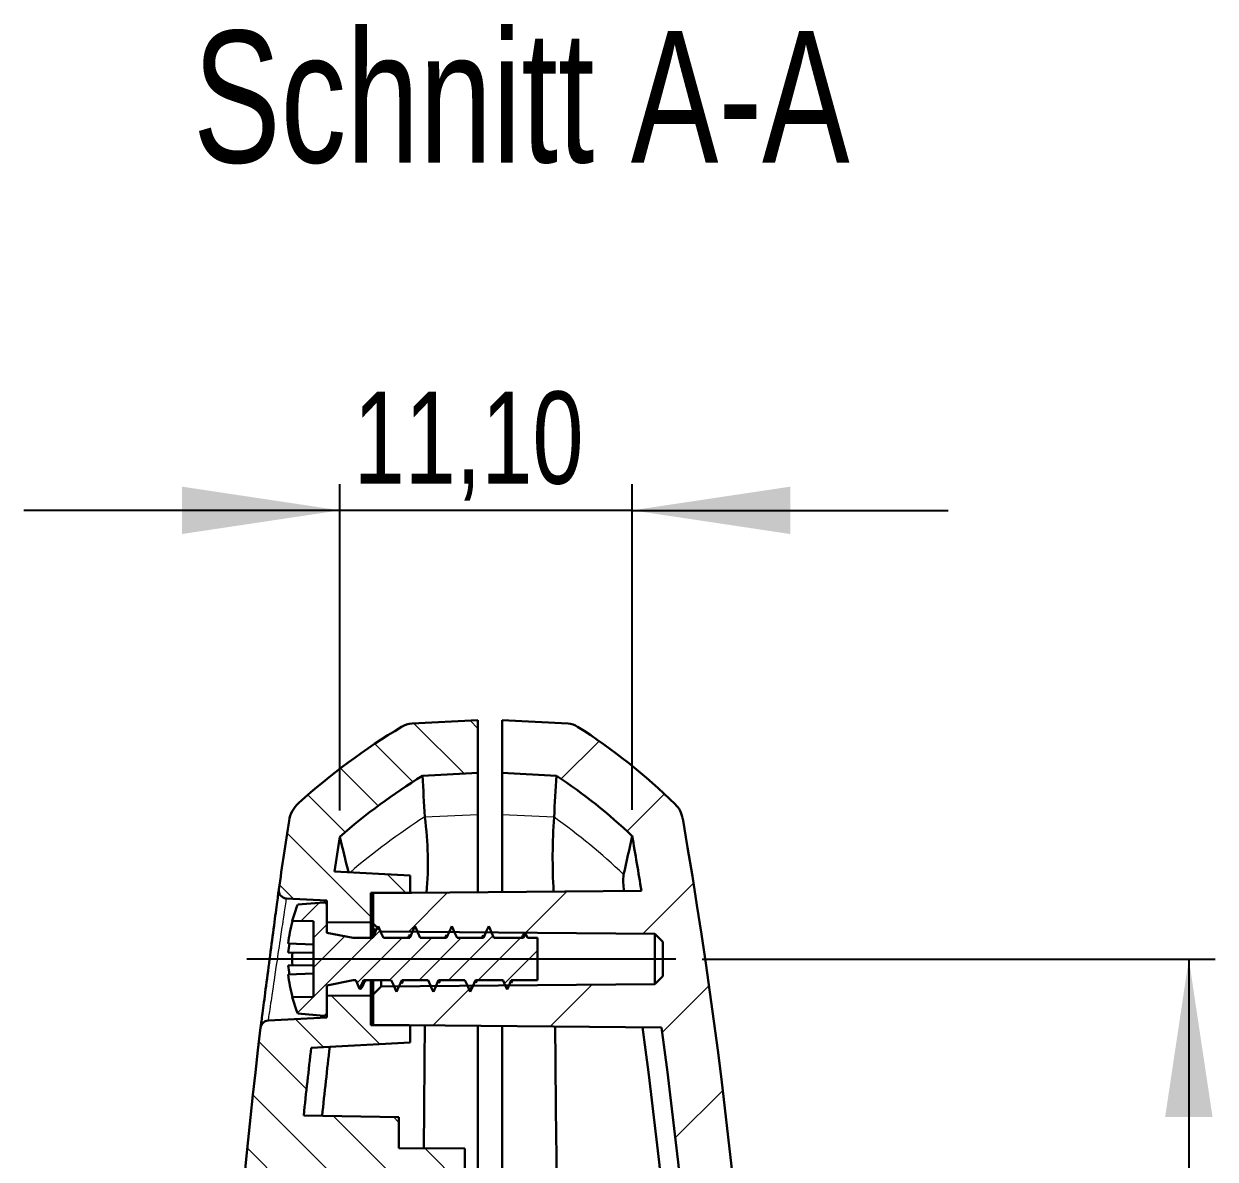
# Model space of a CAD drawing. Header units: millimetres. Extents: x 0 to 1188, y 0 to 841.
# Drawn here: x 202.48 to 247.72, y 684.4 to 727.51 of the extents above; entities that cross this region are included whole.
import ezdxf

# ---------------------------------------------------------------- set-up
doc = ezdxf.new("R2010")
doc.units = ezdxf.units.MM
doc.linetypes.add('SLD-Durchgehend', pattern=[0])
doc.styles.add('SLDTEXTSTYLE3', font='ARIALN.TTF', dxfattribs={"width": 0.87})
doc.dimstyles.new('SLDDIMSTYLE2', dxfattribs={"dimtxt": 3.5, "dimasz": 6, "dimexe": 0, "dimexo": 0.0625, "dimgap": 0.875, "dimtad": 1, "dimrnd": 1e-09, "dimzin": 12, "dimdsep": 46, "dimtxsty": 'SLDTEXTSTYLE3', "dimsah": 1, "dimcen": 0.09, "dimadec": 0, "dimazin": 3, "dimtfac": 1, "dimtofl": 0, "dimtmove": 0, "dimatfit": 3, "dimfxl": 0, "dimfrac": 2, "dimtolj": 1, "dimtzin": 12, "dimarcsym": 0})
doc.dimstyles.new('SLDDIMSTYLE3', dxfattribs={"dimtxt": 3.5, "dimasz": 6, "dimexe": 0, "dimexo": 0.0625, "dimgap": 0.875, "dimtad": 1, "dimrnd": 1e-09, "dimzin": 12, "dimdsep": 46, "dimtxsty": 'SLDTEXTSTYLE3', "dimsah": 1, "dimcen": 0.09, "dimadec": 0, "dimazin": 3, "dimtfac": 1, "dimtmove": 0, "dimatfit": 0, "dimfxl": 0, "dimfrac": 2, "dimtolj": 1, "dimtzin": 12, "dimarcsym": 0})

# ---------------------------------------------------------------- blocks, each defined once
blk = doc.blocks.new('_D_18')
for p, q in [((228.24, 691.999), (247.715, 691.999)), ((246.715, 691.999), (246.715, 661.999)), ((218.206, 661.999), (247.715, 661.999))]:
    blk.add_line(p, q)
for points in [[(246.715, 691.999), (245.815, 685.999), (247.615, 685.999)], [(246.715, 661.999), (247.615, 667.999), (245.815, 667.999)]]:
    blk.add_solid(points)
at = {"insert": (242.204, 675.232), "char_height": 3.5, "attachment_point": 1, "rotation": 90, "style": 'SLDTEXTSTYLE3'}
blk.add_mtext('30', dxfattribs=at)
blk = doc.blocks.new('_D_21')
for p, q in [((214.483, 697.641), (214.483, 710.036)), ((225.583, 697.67), (225.583, 710.036)), ((214.483, 709.036), (202.483, 709.036)), ((225.583, 709.036), (214.483, 709.036)), ((225.583, 709.036), (237.583, 709.036))]:
    blk.add_line(p, q)
for points in [[(214.483, 709.036), (208.483, 709.936), (208.483, 708.136)], [(225.583, 709.036), (231.583, 708.136), (231.583, 709.936)]]:
    blk.add_solid(points)
at = {"insert": (215.005, 713.548), "char_height": 3.5, "attachment_point": 1, "style": 'SLDTEXTSTYLE3'}
blk.add_mtext('11,10', dxfattribs=at)

msp = doc.modelspace()

# ---------------------------------------------------------------- hatches: boundary and pattern name
at = {"linetype": 'SLD-Durchgehend', "lineweight": 0}
h = msp.add_hatch(dxfattribs=at)
h.set_pattern_fill('ANSI31', scale=0.5, angle=90, style=0)
edge = h.paths.add_edge_path(flags=0)
edge.add_line((219.726, 699.065), (219.726, 701.067))
edge.add_line((219.726, 701.067), (217.223, 700.936))
edge.add_spline(control_points=[(217.223, 700.936), (217.125, 700.931), (217.027, 700.909), (216.936, 700.871), (216.898, 700.855), (216.861, 700.836), (216.825, 700.815)], knot_values=[0, 0, 0, 0, 0.000294, 0.000294, 0.000294, 0.000418, 0.000418, 0.000418, 0.000418], weights=[1, 1, 1, 1, 1, 1, 1], degree=3, periodic=0)
edge.add_spline(control_points=[(216.825, 700.815), (216.038, 700.343), (215.276, 699.828), (214.545, 699.273), (213.985, 698.848), (213.442, 698.398), (212.92, 697.927)], knot_values=[0.00003, 0.00003, 0.00003, 0.00003, 0.002782, 0.002782, 0.002782, 0.004891, 0.004891, 0.004891, 0.004891], weights=[1, 1, 1, 1, 1, 1, 1], degree=3, periodic=0)
edge.add_spline(control_points=[(212.92, 697.927), (212.824, 697.841), (212.742, 697.737), (212.68, 697.624), (212.617, 697.508), (212.573, 697.38), (212.553, 697.249)], knot_values=[0, 0, 0, 0, 0.000386, 0.000386, 0.000386, 0.000782, 0.000782, 0.000782, 0.000782], weights=[1, 1, 1, 1, 1, 1, 1], degree=3, periodic=0)
edge.add_arc((439.836, 661.999), 230, 171.18392, 171.84033)
edge.add_arc((212.461, 694.601), 0.3, 171.8403, 267)
edge.add_line((212.446, 694.301), (213.983, 694.221))
edge.add_line((213.983, 694.221), (213.983, 693.384))
edge.add_line((213.983, 693.384), (215.653, 693.399))
edge.add_line((215.653, 693.399), (215.653, 694.507))
edge.add_line((215.653, 694.507), (217.153, 694.52))
edge.add_line((217.153, 694.52), (217.153, 695.17))
edge.add_line((217.153, 695.17), (214.284, 695.32))
edge.add_arc((439.836, 661.999), 228, 171.26057, 171.59628, ccw=False)
edge.add_spline(control_points=[(214.483, 696.641), (214.969, 697.069), (215.474, 697.475), (215.995, 697.86), (216.519, 698.247), (217.059, 698.612), (217.614, 698.954)], knot_values=[0.000026, 0.000026, 0.000026, 0.000026, 0.001967, 0.001967, 0.001967, 0.003921, 0.003921, 0.003921, 0.003921], weights=[1, 1, 1, 1, 1, 1, 1], degree=3, periodic=0)
edge.add_line((217.614, 698.954), (219.726, 699.065))
h = msp.add_hatch(dxfattribs=at)
h.set_pattern_fill('ANSI31', style=0)
edge = h.paths.add_edge_path(flags=0)
edge.add_line((215.746, 630.649), (215.746, 629.499))
edge.add_line((215.746, 629.499), (225.929, 629.41))
edge.add_arc((23.536, 661.999), 205, 350.26284, 350.85288, ccw=False)
edge.add_spline(control_points=[(225.583, 627.328), (225.14, 626.908), (224.679, 626.507), (224.201, 626.127), (223.719, 625.743), (223.22, 625.381), (222.706, 625.041)], knot_values=[0.000026, 0.000026, 0.000026, 0.000026, 0.001856, 0.001856, 0.001856, 0.003705, 0.003705, 0.003705, 0.003705], weights=[1, 1, 1, 1, 1, 1, 1], degree=3, periodic=0)
edge.add_line((222.706, 625.041), (220.646, 624.933))
edge.add_line((220.646, 624.933), (220.646, 622.93))
edge.add_line((220.646, 622.93), (223.145, 623.061))
edge.add_spline(control_points=[(223.145, 623.061), (223.229, 623.066), (223.313, 623.085), (223.39, 623.116), (223.432, 623.133), (223.472, 623.154), (223.509, 623.178)], knot_values=[0, 0, 0, 0, 0.000252, 0.000252, 0.000252, 0.000384, 0.000384, 0.000384, 0.000384], weights=[1, 1, 1, 1, 1, 1, 1], degree=3, periodic=0)
edge.add_spline(control_points=[(223.509, 623.178), (224.265, 623.661), (224.994, 624.189), (225.688, 624.757), (226.216, 625.188), (226.725, 625.643), (227.212, 626.12)], knot_values=[0.000029, 0.000029, 0.000029, 0.000029, 0.002719, 0.002719, 0.002719, 0.004762, 0.004762, 0.004762, 0.004762], weights=[1, 1, 1, 1, 1, 1, 1], degree=3, periodic=0)
edge.add_spline(control_points=[(227.212, 626.12), (227.292, 626.198), (227.359, 626.291), (227.409, 626.392), (227.451, 626.477), (227.481, 626.57), (227.498, 626.664)], knot_values=[0, 0, 0, 0, 0.000336, 0.000336, 0.000336, 0.000621, 0.000621, 0.000621, 0.000621], weights=[1, 1, 1, 1, 1, 1, 1], degree=3, periodic=0)
edge.add_arc((23.536, 661.999), 207, 350.1715, 369.8285)
edge.add_spline(control_points=[(227.498, 697.334), (227.479, 697.444), (227.44, 697.552), (227.386, 697.65), (227.339, 697.734), (227.28, 697.811), (227.212, 697.878)], knot_values=[0, 0, 0, 0, 0.000336, 0.000336, 0.000336, 0.000621, 0.000621, 0.000621, 0.000621], weights=[1, 1, 1, 1, 1, 1, 1], degree=3, periodic=0)
edge.add_spline(control_points=[(227.212, 697.878), (226.571, 698.505), (225.892, 699.095), (225.183, 699.643), (224.643, 700.059), (224.084, 700.452), (223.509, 700.82)], knot_values=[0.000031, 0.000031, 0.000031, 0.000031, 0.00272, 0.00272, 0.00272, 0.004764, 0.004764, 0.004764, 0.004764], weights=[1, 1, 1, 1, 1, 1, 1], degree=3, periodic=0)
edge.add_spline(control_points=[(223.509, 700.82), (223.434, 700.868), (223.348, 700.903), (223.261, 700.921), (223.223, 700.929), (223.184, 700.934), (223.145, 700.936)], knot_values=[0, 0, 0, 0, 0.000269, 0.000269, 0.000269, 0.000384, 0.000384, 0.000384, 0.000384], weights=[1, 1, 1, 1, 1, 1, 1], degree=3, periodic=0)
edge.add_line((223.145, 700.936), (220.646, 701.067))
edge.add_line((220.646, 701.067), (220.646, 699.065))
edge.add_line((220.646, 699.065), (222.706, 698.957))
edge.add_spline(control_points=[(222.706, 698.957), (223.216, 698.62), (223.711, 698.26), (224.19, 697.88), (224.671, 697.498), (225.137, 697.093), (225.583, 696.67)], knot_values=[0.000022, 0.000022, 0.000022, 0.000022, 0.001856, 0.001856, 0.001856, 0.003701, 0.003701, 0.003701, 0.003701], weights=[1, 1, 1, 1, 1, 1, 1], degree=3, periodic=0)
edge.add_arc((23.536, 661.999), 205, 9.14712, 9.73716, ccw=False)
edge.add_line((225.929, 694.588), (215.746, 694.499))
edge.add_line((215.746, 694.499), (215.746, 693.349))
edge.add_line((215.746, 693.349), (216.049, 693.046))
edge.add_line((216.049, 693.046), (226.446, 692.955))
edge.add_line((226.446, 692.955), (226.746, 692.65))
edge.add_line((226.746, 692.65), (226.746, 691.348))
edge.add_line((226.746, 691.348), (226.446, 691.042))
edge.add_line((226.446, 691.042), (216.049, 690.952))
edge.add_line((216.049, 690.952), (215.746, 690.649))
edge.add_line((215.746, 690.649), (215.746, 689.499))
edge.add_line((215.746, 689.499), (226.696, 689.403))
edge.add_arc((23.536, 661.999), 205, -7.68231, 7.68231, ccw=False)
edge.add_line((226.696, 634.594), (215.746, 634.499))
edge.add_line((215.746, 634.499), (215.746, 633.349))
edge.add_line((215.746, 633.349), (216.049, 633.046))
edge.add_line((216.049, 633.046), (226.446, 632.955))
edge.add_line((226.446, 632.955), (226.746, 632.65))
edge.add_line((226.746, 632.65), (226.746, 631.348))
edge.add_line((226.746, 631.348), (226.446, 631.042))
edge.add_line((226.446, 631.042), (216.049, 630.952))
edge.add_line((216.049, 630.952), (215.746, 630.649))
h = msp.add_hatch(dxfattribs=at)
h.set_pattern_fill('ANSI31', scale=0.25, style=0)
edge = h.paths.add_edge_path(flags=0)
edge.add_line((220.991, 691.199), (221.983, 691.199))
edge.add_line((221.983, 691.199), (221.983, 692.799))
edge.add_line((221.983, 692.799), (221.608, 692.799))
edge.add_spline(control_points=[(221.608, 692.799), (221.583, 692.855), (221.558, 692.911), (221.533, 692.967)], knot_values=[0.000308, 0.000308, 0.000308, 0.000308, 0.000492, 0.000492, 0.000492, 0.000492], weights=[1, 1, 1, 1], degree=3, periodic=0)
edge.add_spline(control_points=[(221.533, 692.967), (221.516, 692.929), (221.499, 692.89), (221.482, 692.852), (221.474, 692.834), (221.466, 692.816), (221.458, 692.799)], knot_values=[0, 0, 0, 0, 0.000127, 0.000127, 0.000127, 0.000185, 0.000185, 0.000185, 0.000185], weights=[1, 1, 1, 1, 1, 1, 1], degree=3, periodic=0)
edge.add_line((221.458, 692.799), (220.333, 692.799))
edge.add_spline(control_points=[(220.333, 692.799), (220.302, 692.869), (220.271, 692.938), (220.24, 693.008), (220.222, 693.048), (220.204, 693.088), (220.186, 693.128), (220.169, 693.169), (220.151, 693.209), (220.133, 693.249)], knot_values=[0, 0, 0, 0, 0.000229, 0.000229, 0.000229, 0.000361, 0.000361, 0.000361, 0.000492, 0.000492, 0.000492, 0.000492], weights=[1, 1, 1, 1, 1, 1, 1, 1, 1, 1], degree=3, periodic=0)
edge.add_spline(control_points=[(220.133, 693.249), (220.102, 693.179), (220.071, 693.109), (220.04, 693.039), (220.022, 692.999), (220.004, 692.959), (219.986, 692.919), (219.969, 692.879), (219.951, 692.839), (219.933, 692.799)], knot_values=[0, 0, 0, 0, 0.000229, 0.000229, 0.000229, 0.000361, 0.000361, 0.000361, 0.000492, 0.000492, 0.000492, 0.000492], weights=[1, 1, 1, 1, 1, 1, 1, 1, 1, 1], degree=3, periodic=0)
edge.add_line((219.933, 692.799), (218.933, 692.799))
edge.add_spline(control_points=[(218.933, 692.799), (218.902, 692.869), (218.871, 692.938), (218.84, 693.008), (218.822, 693.048), (218.804, 693.088), (218.786, 693.128), (218.769, 693.169), (218.751, 693.209), (218.733, 693.249)], knot_values=[0, 0, 0, 0, 0.000229, 0.000229, 0.000229, 0.000361, 0.000361, 0.000361, 0.000492, 0.000492, 0.000492, 0.000492], weights=[1, 1, 1, 1, 1, 1, 1, 1, 1, 1], degree=3, periodic=0)
edge.add_spline(control_points=[(218.733, 693.249), (218.702, 693.179), (218.671, 693.109), (218.64, 693.039), (218.622, 692.999), (218.604, 692.959), (218.586, 692.919), (218.569, 692.879), (218.551, 692.839), (218.533, 692.799)], knot_values=[0, 0, 0, 0, 0.000229, 0.000229, 0.000229, 0.000361, 0.000361, 0.000361, 0.000492, 0.000492, 0.000492, 0.000492], weights=[1, 1, 1, 1, 1, 1, 1, 1, 1, 1], degree=3, periodic=0)
edge.add_line((218.533, 692.799), (217.533, 692.799))
edge.add_spline(control_points=[(217.533, 692.799), (217.502, 692.869), (217.471, 692.938), (217.44, 693.008), (217.422, 693.048), (217.404, 693.088), (217.386, 693.128), (217.369, 693.169), (217.351, 693.209), (217.333, 693.249)], knot_values=[0, 0, 0, 0, 0.000229, 0.000229, 0.000229, 0.000361, 0.000361, 0.000361, 0.000492, 0.000492, 0.000492, 0.000492], weights=[1, 1, 1, 1, 1, 1, 1, 1, 1, 1], degree=3, periodic=0)
edge.add_spline(control_points=[(217.333, 693.249), (217.302, 693.179), (217.271, 693.109), (217.24, 693.039), (217.222, 692.999), (217.204, 692.959), (217.186, 692.919), (217.169, 692.879), (217.151, 692.839), (217.133, 692.799)], knot_values=[0, 0, 0, 0, 0.000229, 0.000229, 0.000229, 0.000361, 0.000361, 0.000361, 0.000492, 0.000492, 0.000492, 0.000492], weights=[1, 1, 1, 1, 1, 1, 1, 1, 1, 1], degree=3, periodic=0)
edge.add_line((217.133, 692.799), (216.133, 692.799))
edge.add_spline(control_points=[(216.133, 692.799), (216.102, 692.869), (216.071, 692.938), (216.04, 693.008), (216.022, 693.048), (216.004, 693.088), (215.986, 693.128), (215.969, 693.169), (215.951, 693.209), (215.933, 693.249)], knot_values=[0, 0, 0, 0, 0.000229, 0.000229, 0.000229, 0.000361, 0.000361, 0.000361, 0.000492, 0.000492, 0.000492, 0.000492], weights=[1, 1, 1, 1, 1, 1, 1, 1, 1, 1], degree=3, periodic=0)
edge.add_spline(control_points=[(215.933, 693.249), (215.902, 693.179), (215.871, 693.109), (215.84, 693.039), (215.822, 692.999), (215.804, 692.959), (215.786, 692.919), (215.769, 692.879), (215.751, 692.839), (215.733, 692.799)], knot_values=[0, 0, 0, 0, 0.000229, 0.000229, 0.000229, 0.000361, 0.000361, 0.000361, 0.000492, 0.000492, 0.000492, 0.000492], weights=[1, 1, 1, 1, 1, 1, 1, 1, 1, 1], degree=3, periodic=0)
edge.add_line((215.733, 692.799), (214.983, 692.799))
edge.add_line((214.983, 692.799), (214.983, 692.804))
edge.add_line((214.983, 692.804), (213.983, 692.999))
edge.add_line((213.983, 692.999), (213.983, 694.051))
edge.add_arc((213.883, 694.051), 0.1, 360, 455)
edge.add_line((213.874, 694.15), (212.883, 694.064))
edge.add_arc((218.013, 691.999), 5.53, 158.0747, 164.8359)
edge.add_line((212.676, 693.445), (213.483, 693.431))
edge.add_line((213.483, 693.431), (213.483, 690.566))
edge.add_line((213.483, 690.566), (212.676, 690.552))
edge.add_arc((218.013, 691.999), 5.53, 195.1641, 201.9253)
edge.add_line((212.883, 689.934), (213.874, 689.847))
edge.add_arc((213.883, 689.947), 0.1, 265, 360)
edge.add_line((213.983, 689.947), (213.983, 690.999))
edge.add_line((213.983, 690.999), (214.983, 691.193))
edge.add_line((214.983, 691.193), (214.983, 691.199))
edge.add_line((214.983, 691.199), (215.087, 691.199))
edge.add_spline(control_points=[(215.087, 691.199), (215.103, 691.162), (215.119, 691.125), (215.136, 691.088), (215.168, 691.015), (215.201, 690.942), (215.233, 690.869)], knot_values=[0.000132, 0.000132, 0.000132, 0.000132, 0.000253, 0.000253, 0.000253, 0.000492, 0.000492, 0.000492, 0.000492], weights=[1, 1, 1, 1, 1, 1, 1], degree=3, periodic=0)
edge.add_spline(control_points=[(215.233, 690.869), (215.25, 690.908), (215.267, 690.946), (215.284, 690.985), (215.302, 691.023), (215.319, 691.062), (215.336, 691.101), (215.35, 691.133), (215.365, 691.166), (215.379, 691.199)], knot_values=[0, 0, 0, 0, 0.000127, 0.000127, 0.000127, 0.000253, 0.000253, 0.000253, 0.000361, 0.000361, 0.000361, 0.000361], weights=[1, 1, 1, 1, 1, 1, 1, 1, 1, 1], degree=3, periodic=0)
edge.add_line((215.379, 691.199), (216.433, 691.199))
edge.add_spline(control_points=[(216.433, 691.199), (216.464, 691.129), (216.495, 691.059), (216.526, 690.989), (216.544, 690.949), (216.562, 690.909), (216.58, 690.869), (216.597, 690.829), (216.615, 690.789), (216.633, 690.749)], knot_values=[0, 0, 0, 0, 0.000229, 0.000229, 0.000229, 0.000361, 0.000361, 0.000361, 0.000492, 0.000492, 0.000492, 0.000492], weights=[1, 1, 1, 1, 1, 1, 1, 1, 1, 1], degree=3, periodic=0)
edge.add_spline(control_points=[(216.633, 690.749), (216.664, 690.819), (216.695, 690.888), (216.726, 690.958), (216.744, 690.998), (216.762, 691.038), (216.78, 691.078), (216.797, 691.119), (216.815, 691.159), (216.833, 691.199)], knot_values=[0, 0, 0, 0, 0.000229, 0.000229, 0.000229, 0.000361, 0.000361, 0.000361, 0.000492, 0.000492, 0.000492, 0.000492], weights=[1, 1, 1, 1, 1, 1, 1, 1, 1, 1], degree=3, periodic=0)
edge.add_line((216.833, 691.199), (217.833, 691.199))
edge.add_spline(control_points=[(217.833, 691.199), (217.864, 691.129), (217.895, 691.059), (217.926, 690.989), (217.944, 690.949), (217.962, 690.909), (217.98, 690.869), (217.997, 690.829), (218.015, 690.789), (218.033, 690.749)], knot_values=[0, 0, 0, 0, 0.000229, 0.000229, 0.000229, 0.000361, 0.000361, 0.000361, 0.000492, 0.000492, 0.000492, 0.000492], weights=[1, 1, 1, 1, 1, 1, 1, 1, 1, 1], degree=3, periodic=0)
edge.add_spline(control_points=[(218.033, 690.749), (218.064, 690.819), (218.095, 690.888), (218.126, 690.958), (218.144, 690.998), (218.162, 691.038), (218.18, 691.078), (218.197, 691.119), (218.215, 691.159), (218.233, 691.199)], knot_values=[0, 0, 0, 0, 0.000229, 0.000229, 0.000229, 0.000361, 0.000361, 0.000361, 0.000492, 0.000492, 0.000492, 0.000492], weights=[1, 1, 1, 1, 1, 1, 1, 1, 1, 1], degree=3, periodic=0)
edge.add_line((218.233, 691.199), (219.233, 691.199))
edge.add_spline(control_points=[(219.233, 691.199), (219.264, 691.129), (219.295, 691.059), (219.326, 690.989), (219.344, 690.949), (219.362, 690.909), (219.38, 690.869), (219.397, 690.829), (219.415, 690.789), (219.433, 690.749)], knot_values=[0, 0, 0, 0, 0.000229, 0.000229, 0.000229, 0.000361, 0.000361, 0.000361, 0.000492, 0.000492, 0.000492, 0.000492], weights=[1, 1, 1, 1, 1, 1, 1, 1, 1, 1], degree=3, periodic=0)
edge.add_spline(control_points=[(219.433, 690.749), (219.464, 690.819), (219.495, 690.888), (219.526, 690.958), (219.544, 690.998), (219.562, 691.038), (219.58, 691.078), (219.597, 691.119), (219.615, 691.159), (219.633, 691.199)], knot_values=[0, 0, 0, 0, 0.000229, 0.000229, 0.000229, 0.000361, 0.000361, 0.000361, 0.000492, 0.000492, 0.000492, 0.000492], weights=[1, 1, 1, 1, 1, 1, 1, 1, 1, 1], degree=3, periodic=0)
edge.add_line((219.633, 691.199), (220.675, 691.199))
edge.add_spline(control_points=[(220.675, 691.199), (220.678, 691.191), (220.681, 691.184), (220.684, 691.177), (220.702, 691.138), (220.719, 691.1), (220.736, 691.061), (220.768, 690.988), (220.801, 690.915), (220.833, 690.842)], knot_values=[0.000103, 0.000103, 0.000103, 0.000103, 0.000127, 0.000127, 0.000127, 0.000253, 0.000253, 0.000253, 0.000492, 0.000492, 0.000492, 0.000492], weights=[1, 1, 1, 1, 1, 1, 1, 1, 1, 1], degree=3, periodic=0)
edge.add_spline(control_points=[(220.833, 690.842), (220.85, 690.881), (220.867, 690.92), (220.884, 690.958), (220.902, 690.997), (220.919, 691.035), (220.936, 691.074), (220.954, 691.115), (220.973, 691.157), (220.991, 691.199)], knot_values=[0, 0, 0, 0, 0.000127, 0.000127, 0.000127, 0.000253, 0.000253, 0.000253, 0.00039, 0.00039, 0.00039, 0.00039], weights=[1, 1, 1, 1, 1, 1, 1, 1, 1, 1], degree=3, periodic=0)
h = msp.add_hatch(dxfattribs=at)
h.set_pattern_fill('ANSI31', scale=0.5, angle=90, style=0)
edge = h.paths.add_edge_path(flags=0)
edge.add_line((211.996, 653.465), (212.196, 653.465))
edge.add_arc((439.836, 661.999), 227.8, 182.10658, 182.14695, ccw=False)
edge.add_line((212.19, 653.625), (211.99, 653.625))
edge.add_arc((439.836, 661.999), 228, 181.99721, 182.10473, ccw=False)
edge.add_line((211.974, 654.053), (212.175, 654.053))
edge.add_arc((439.836, 661.999), 227.8, 181.95861, 181.99897, ccw=False)
edge.add_line((212.169, 654.213), (211.969, 654.213))
edge.add_arc((439.836, 661.999), 228, 180.89591, 181.95689, ccw=False)
edge.add_line((211.864, 658.434), (211.67, 658.434))
edge.add_line((211.67, 658.434), (211.67, 658.746))
edge.add_line((211.67, 658.746), (211.87, 658.746))
edge.add_line((211.87, 658.746), (211.87, 658.903))
edge.add_line((211.87, 658.903), (211.67, 658.903))
edge.add_line((211.67, 658.903), (211.67, 659.242))
edge.add_line((211.67, 659.242), (211.87, 659.242))
edge.add_line((211.87, 659.242), (211.87, 659.451))
edge.add_line((211.87, 659.451), (211.67, 659.451))
edge.add_line((211.67, 659.451), (211.67, 660.103))
edge.add_line((211.67, 660.103), (211.87, 660.103))
edge.add_line((211.87, 660.103), (211.87, 660.237))
edge.add_line((211.87, 660.237), (211.67, 660.237))
edge.add_line((211.67, 660.237), (211.67, 660.628))
edge.add_line((211.67, 660.628), (211.87, 660.628))
edge.add_line((211.87, 660.628), (211.87, 660.768))
edge.add_line((211.87, 660.768), (211.67, 660.768))
edge.add_line((211.67, 660.768), (211.67, 661.284))
edge.add_line((211.67, 661.284), (211.87, 661.284))
edge.add_line((211.87, 661.284), (211.87, 661.584))
edge.add_line((211.87, 661.584), (211.67, 661.584))
edge.add_line((211.67, 661.584), (211.67, 662.096))
edge.add_line((211.67, 662.096), (211.87, 662.096))
edge.add_line((211.87, 662.096), (211.87, 662.234))
edge.add_line((211.87, 662.234), (211.67, 662.234))
edge.add_line((211.67, 662.234), (211.67, 662.589))
edge.add_line((211.67, 662.589), (211.87, 662.589))
edge.add_line((211.87, 662.589), (211.87, 662.727))
edge.add_line((211.87, 662.727), (211.67, 662.727))
edge.add_line((211.67, 662.727), (211.67, 663.423))
edge.add_line((211.67, 663.423), (211.87, 663.423))
edge.add_line((211.87, 663.423), (211.87, 663.549))
edge.add_line((211.87, 663.549), (211.67, 663.549))
edge.add_line((211.67, 663.549), (211.67, 663.711))
edge.add_line((211.67, 663.711), (211.87, 663.711))
edge.add_line((211.87, 663.711), (211.87, 663.898))
edge.add_line((211.87, 663.898), (211.67, 663.898))
edge.add_line((211.67, 663.898), (211.67, 663.932))
edge.add_line((211.67, 663.932), (211.87, 663.932))
edge.add_line((211.87, 663.932), (211.87, 664.137))
edge.add_line((211.87, 664.137), (211.67, 664.137))
edge.add_line((211.67, 664.137), (211.67, 664.434))
edge.add_line((211.67, 664.434), (211.849, 664.434))
edge.add_arc((439.836, 661.999), 228, 178.66349, 179.38807, ccw=False)
edge.add_line((211.898, 667.317), (212.098, 667.317))
edge.add_arc((439.836, 661.999), 227.8, 178.556, 178.66231, ccw=False)
edge.add_line((212.108, 667.739), (211.908, 667.739))
edge.add_arc((439.836, 661.999), 228, 174.98532, 178.55727, ccw=False)
edge.add_line((212.709, 681.929), (216.726, 681.999))
edge.add_line((216.726, 681.999), (216.726, 683.177))
edge.add_line((216.726, 683.177), (219.226, 683.199))
edge.add_line((219.226, 683.199), (219.226, 684.799))
edge.add_line((219.226, 684.799), (216.726, 684.821))
edge.add_line((216.726, 684.821), (216.726, 685.999))
edge.add_line((216.726, 685.999), (213.109, 686.062))
edge.add_arc((439.836, 661.999), 228, 173.29224, 173.94176, ccw=False)
edge.add_line((213.397, 688.63), (217.153, 688.827))
edge.add_line((217.153, 688.827), (217.153, 689.477))
edge.add_line((217.153, 689.477), (215.653, 689.49))
edge.add_line((215.653, 689.49), (215.653, 690.599))
edge.add_line((215.653, 690.599), (213.983, 690.613))
edge.add_line((213.983, 690.613), (213.983, 689.777))
edge.add_line((213.983, 689.777), (211.756, 689.66))
edge.add_arc((211.771, 689.361), 0.3, 93, 173.1587)
edge.add_arc((439.836, 661.999), 230, 173.15872, 186.84136)
edge.add_arc((211.771, 634.637), 0.3, 186.8414, 267)
edge.add_line((211.756, 634.337), (213.983, 634.221))
edge.add_line((213.983, 634.221), (213.983, 633.384))
edge.add_line((213.983, 633.384), (215.653, 633.399))
edge.add_line((215.653, 633.399), (215.653, 634.507))
edge.add_line((215.653, 634.507), (217.153, 634.52))
edge.add_line((217.153, 634.52), (217.153, 635.17))
edge.add_line((217.153, 635.17), (213.397, 635.367))
edge.add_arc((439.836, 661.999), 228, 186.05832, 186.70784, ccw=False)
edge.add_line((213.109, 637.936), (216.726, 637.999))
edge.add_line((216.726, 637.999), (216.726, 639.177))
edge.add_line((216.726, 639.177), (219.226, 639.199))
edge.add_line((219.226, 639.199), (219.226, 640.799))
edge.add_line((219.226, 640.799), (216.726, 640.821))
edge.add_line((216.726, 640.821), (216.726, 641.999))
edge.add_line((216.726, 641.999), (212.709, 642.069))
edge.add_arc((439.836, 661.999), 228, 183.94449, 185.01476, ccw=False)
edge.add_line((212.376, 646.315), (212.777, 646.315))
edge.add_arc((439.836, 661.999), 227.6, 183.90097, 183.95143, ccw=False)
edge.add_line((212.763, 646.515), (212.362, 646.515))
edge.add_arc((439.836, 661.999), 228, 183.79337, 183.89411, ccw=False)
edge.add_line((212.335, 646.915), (212.736, 646.915))
edge.add_arc((439.836, 661.999), 227.6, 183.30839, 183.80004, ccw=False)
edge.add_line((212.615, 648.864), (212.215, 648.864))
edge.add_arc((439.836, 661.999), 228, 183.2143, 183.30258, ccw=False)
edge.add_line((212.195, 649.215), (212.595, 649.215))
edge.add_arc((439.836, 661.999), 227.6, 183.16953, 183.21995, ccw=False)
edge.add_line((212.584, 649.415), (212.183, 649.415))
edge.add_arc((439.836, 661.999), 228, 182.14506, 183.16396, ccw=False)

# ---------------------------------------------------------------- linework, layer by layer
at = {"color": 7, "linetype": 'SLD-Durchgehend', "lineweight": 30}
for p, q in [((219.726, 701.067), (217.223, 700.936)), ((219.726, 701.067), (219.726, 699.065)), ((223.145, 700.936), (220.646, 701.067)), ((220.646, 701.067), (220.646, 699.065)), ((219.726, 699.065), (217.614, 698.954)), ((219.726, 697.469), (219.726, 699.065)), ((220.646, 697.469), (220.646, 699.065)), ((222.706, 698.957), (220.646, 699.065)), ((219.726, 694.534), (219.726, 697.469)), ((220.646, 694.542), (220.646, 697.469)), ((217.153, 695.17), (214.284, 695.32)), ((217.153, 694.52), (217.153, 695.17)), ((217.153, 694.52), (215.653, 694.507)), ((215.653, 693.399), (215.653, 694.507)), ((225.929, 694.588), (215.746, 694.499)), ((215.746, 694.499), (215.746, 693.349)), ((217.153, 694.511), (217.153, 694.52)), ((212.446, 694.301), (213.983, 694.221)), ((213.874, 694.15), (212.883, 694.064)), ((213.983, 693.384), (213.983, 694.221)), ((213.983, 692.999), (213.983, 694.051)), ((215.653, 694.266), (215.746, 694.268)), ((212.676, 693.445), (213.483, 693.431)), ((213.483, 693.431), (213.483, 690.566)), ((215.653, 693.399), (213.983, 693.384)), ((213.983, 692.999), (214.983, 692.804)), ((215.653, 693.399), (215.653, 692.799)), ((215.746, 693.381), (215.653, 693.384)), ((215.653, 693.071), (215.746, 693.07)), ((215.746, 693.349), (216.049, 693.046)), ((215.746, 692.95), (215.746, 693.349)), ((226.446, 692.955), (216.049, 693.046)), ((216.049, 693.046), (216.049, 692.991)), ((221.608, 692.799), (221.533, 692.967)), ((213.483, 692.553), (212.519, 692.582)), ((214.983, 692.799), (214.983, 692.804)), ((214.983, 692.799), (215.733, 692.799)), ((216.133, 692.799), (217.133, 692.799)), ((217.533, 692.799), (218.533, 692.799)), ((218.933, 692.799), (219.933, 692.799)), ((220.333, 692.799), (221.458, 692.799)), ((221.608, 692.799), (221.983, 692.799)), ((221.983, 691.199), (221.983, 692.799)), ((226.746, 692.65), (226.446, 692.955)), ((226.446, 691.042), (226.446, 692.955)), ((226.746, 692.65), (226.746, 691.348)), ((213.483, 692.231), (212.519, 692.248)), ((213.483, 691.766), (212.519, 691.749)), ((213.483, 691.445), (212.519, 691.416)), ((214.983, 691.193), (213.983, 690.999)), ((215.087, 691.199), (214.983, 691.199)), ((214.983, 691.193), (214.983, 691.199)), ((216.433, 691.199), (215.379, 691.199)), ((215.653, 691.199), (215.653, 690.599)), ((215.746, 690.649), (215.746, 691.199)), ((216.049, 691.199), (216.049, 690.952)), ((217.833, 691.199), (216.833, 691.199)), ((219.233, 691.199), (218.233, 691.199)), ((220.675, 691.199), (219.633, 691.199)), ((221.983, 691.199), (220.991, 691.199)), ((226.446, 691.042), (226.746, 691.348)), ((213.983, 689.947), (213.983, 690.999)), ((215.653, 690.927), (215.746, 690.927)), ((216.049, 690.952), (215.746, 690.649)), ((216.049, 690.952), (226.446, 691.042)), ((213.483, 690.566), (212.676, 690.552)), ((213.983, 689.777), (213.983, 690.613)), ((213.983, 690.613), (215.653, 690.599)), ((215.653, 690.613), (215.746, 690.616)), ((215.653, 689.49), (215.653, 690.599)), ((215.746, 690.649), (215.746, 689.499)), ((212.883, 689.934), (213.874, 689.847)), ((213.983, 689.777), (211.756, 689.66)), ((215.653, 689.731), (215.746, 689.73)), ((215.653, 689.49), (217.153, 689.477)), ((215.746, 689.499), (226.696, 689.403)), ((217.153, 689.477), (217.153, 689.487)), ((217.153, 688.827), (217.153, 689.477)), ((219.726, 634.534), (219.726, 689.464)), ((220.646, 634.542), (220.646, 689.456)), ((213.397, 688.63), (217.153, 688.827)), ((216.726, 685.999), (213.109, 686.062)), ((216.726, 685.999), (216.726, 684.821)), ((219.226, 684.799), (216.726, 684.821)), ((219.226, 683.199), (219.226, 684.799))]:
    msp.add_line(p, q, dxfattribs=at)
at = {"color": 7, "linetype": 'SLD-Durchgehend', "lineweight": 0}
for p, q in [((219.726, 697.469), (217.699, 697.381)), ((222.616, 697.383), (220.646, 697.469))]:
    msp.add_line(p, q, dxfattribs=at)
msp.add_line((227.24, 691.999), (210.95, 691.999))
at = {"color": 7, "linetype": 'SLD-Durchgehend', "lineweight": 30, "flags": 128}
for points in [[(211.474, 689.396), (211.474, 689.4), (211.475, 689.41), (211.478, 689.429), (211.481, 689.456), (211.486, 689.49), (211.492, 689.533), (211.498, 689.585), (211.506, 689.644), (211.515, 689.709), (211.524, 689.781), (211.534, 689.859), (211.546, 689.947), (211.558, 690.041), (211.571, 690.141), (211.585, 690.245), (211.6, 690.354), (211.615, 690.469), (211.631, 690.591), (211.647, 690.718), (211.665, 690.849), (211.682, 690.981), (211.7, 691.116), (211.718, 691.254), (211.737, 691.398), (211.756, 691.544), (211.775, 691.692), (211.795, 691.837), (211.814, 691.984), (211.833, 692.13), (211.853, 692.28), (211.873, 692.429), (211.892, 692.577), (211.911, 692.72), (211.929, 692.86), (211.947, 692.998), (211.966, 693.136), (211.983, 693.271), (212.001, 693.402), (212.017, 693.524), (212.032, 693.642), (212.047, 693.754), (212.062, 693.865), (212.075, 693.969), (212.088, 694.067), (212.1, 694.155), (212.111, 694.236), (212.121, 694.311), (212.13, 694.38), (212.138, 694.442), (212.145, 694.496), (212.151, 694.54), (212.156, 694.576), (212.159, 694.605), (212.162, 694.626), (212.164, 694.639), (212.164, 694.643)], [(215.733, 692.799), (215.786, 692.919), (215.84, 693.039), (215.933, 693.249)], [(215.933, 693.249), (215.986, 693.128), (216.04, 693.008), (216.133, 692.799)], [(217.133, 692.799), (217.186, 692.919), (217.24, 693.039), (217.333, 693.249)], [(217.333, 693.249), (217.386, 693.128), (217.44, 693.008), (217.533, 692.799)], [(218.533, 692.799), (218.586, 692.919), (218.64, 693.039), (218.733, 693.249)], [(218.733, 693.249), (218.786, 693.128), (218.84, 693.008), (218.933, 692.799)], [(219.933, 692.799), (219.986, 692.919), (220.04, 693.039), (220.133, 693.249)], [(220.133, 693.249), (220.186, 693.128), (220.24, 693.008), (220.333, 692.799)], [(221.419, 692.868), (221.433, 692.896), (221.458, 692.932), (221.483, 692.956), (221.508, 692.968), (221.533, 692.967)], [(221.533, 692.967), (221.482, 692.852), (221.458, 692.799)], [(221.419, 692.87), (221.385, 692.803), (221.382, 692.799)], [(215.087, 691.199), (215.136, 691.088), (215.233, 690.869)], [(215.233, 690.869), (215.284, 690.985), (215.336, 691.101), (215.379, 691.199)], [(216.633, 690.749), (216.58, 690.869), (216.526, 690.989), (216.433, 691.199)], [(216.833, 691.199), (216.78, 691.078), (216.726, 690.958), (216.633, 690.749)], [(218.033, 690.749), (217.98, 690.869), (217.926, 690.989), (217.833, 691.199)], [(218.233, 691.199), (218.18, 691.078), (218.126, 690.958), (218.033, 690.749)], [(219.433, 690.749), (219.38, 690.869), (219.326, 690.989), (219.233, 691.199)], [(219.633, 691.199), (219.58, 691.078), (219.526, 690.958), (219.433, 690.749)], [(220.675, 691.199), (220.684, 691.177), (220.736, 691.061), (220.833, 690.842)], [(220.833, 690.842), (220.884, 690.958), (220.936, 691.074), (220.991, 691.199)], [(215.336, 690.956), (215.32, 690.927), (215.299, 690.896), (215.277, 690.876), (215.255, 690.867), (215.233, 690.869)], [(217.667, 684.812), (217.68, 686.318), (217.695, 688.126), (217.706, 689.482)], [(222.661, 634.559), (222.664, 634.943), (222.68, 636.868), (222.697, 638.794), (222.714, 640.722), (222.73, 642.65), (222.746, 644.58), (222.762, 646.51), (222.776, 648.44), (222.79, 650.376), (222.802, 652.312), (222.813, 654.249), (222.822, 656.186), (222.829, 658.124), (222.833, 660.061), (222.834, 661.999), (222.833, 663.874), (222.829, 665.749), (222.823, 667.623), (222.814, 669.498), (222.804, 671.372), (222.792, 673.245), (222.78, 675.119), (222.766, 676.991), (222.751, 678.863), (222.735, 680.735), (222.72, 682.605), (222.703, 684.475), (222.688, 686.301), (222.672, 688.127), (222.661, 689.439)]]:
    msp.add_lwpolyline(points, dxfattribs=at)
at = {"color": 7, "linetype": 'SLD-Durchgehend', "lineweight": 0, "flags": 128}
msp.add_lwpolyline([(212.446, 694.301), (212.444, 694.293), (212.441, 694.27), (212.437, 694.244), (212.432, 694.212), (212.426, 694.173), (212.426, 694.171), (212.416, 694.099), (212.403, 694.013), (212.393, 693.946), (212.382, 693.872), (212.37, 693.792), (212.351, 693.664), (212.33, 693.525), (212.315, 693.423), (212.299, 693.316), (212.282, 693.205), (212.257, 693.035), (212.231, 692.858), (212.212, 692.733), (212.193, 692.605), (212.174, 692.476), (212.145, 692.285), (212.117, 692.091), (212.097, 691.958), (212.077, 691.825), (212.057, 691.693), (212.029, 691.502), (212.001, 691.316), (211.983, 691.19), (211.964, 691.067), (211.946, 690.946), (211.922, 690.779), (211.898, 690.619), (211.882, 690.515), (211.868, 690.415), (211.854, 690.32), (211.835, 690.192), (211.817, 690.077), (211.807, 690.005), (211.797, 689.939), (211.788, 689.88), (211.777, 689.806), (211.768, 689.746), (211.764, 689.714), (211.76, 689.69), (211.757, 689.672), (211.756, 689.663), (211.756, 689.66)], dxfattribs=at)
at = {"color": 7, "linetype": 'SLD-Durchgehend', "lineweight": 30}
for centre, radius, start, end in [((229.729, 679.277), 25.107, 120.9278, 132.0289), ((217.268, 700.075), 0.863, 93.0033, 120.9372), ((223.105, 700.187), 0.75, 57.4358, 86.996), ((211.128, 681.435), 23.002, 45.632, 57.4321), ((229.728, 679.277), 23.107, 121.6188, 131.282), ((138.46, 693.604), 79.335, 2.74474, 3.86674), ((313.627, 692.993), 91.117, 176.24736, 177.2376), ((211.128, 681.435), 21.001, 46.5052, 56.5443), ((213.69, 697.073), 1.15, 132.043, 171.184), ((226.512, 697.163), 1, 9.8285, 45.6317), ((439.836, 661.999), 230, 171.18392, 171.84033), ((204.824, 695.649), 12.999, 355.0041, 7.6583), ((244.357, 695.83), 21.796, 175.9104, 183.3442), ((23.536, 661.999), 207, 350.1715, 9.8285), ((439.836, 661.999), 228, 171.26057, 171.59628), ((364.754, 732.246), 154.432, 193.3297, 193.84441), ((66.502, 731.778), 162.909, 347.02798, 347.55472), ((23.536, 661.999), 205, 9.14712, 9.73716), ((228.26, 694.961), 3.017, 175.2929, 187.2227), ((212.461, 694.601), 0.3, 171.8403, 267), ((218.013, 691.999), 5.53, 158.0747, 164.8359), ((213.883, 694.051), 0.1, 360, 95), ((218.018, 691.999), 5.529, 164.8332, 173.9476), ((200.354, 700.569), 17.175, 333.0997, 334.4241), ((216.689, 691.804), 4.193, 169.3322, 173.9207), ((205.929, 698.474), 12.504, 333.0087, 333.6785), ((207.507, 698.383), 12.304, 333.0075, 333.619), ((209.924, 697.87), 11.165, 332.9842, 333.5837), ((218.038, 691.999), 5.363, 177.365, 182.635), ((216.689, 692.193), 4.194, 186.0796, 190.6675), ((218.018, 691.999), 5.529, 186.0524, 195.1668), ((226.625, 685.376), 12.593, 152.4588, 153.7017), ((228.004, 685.54), 12.467, 153.0065, 153.6913), ((229.332, 685.577), 12.386, 153.0084, 153.6289), ((230.141, 685.876), 11.724, 152.9977, 153.5811), ((233.793, 684.87), 14.237, 153.6078, 154.1455), ((218.013, 691.999), 5.53, 195.1641, 201.9253), ((213.883, 689.947), 0.1, 265, 360), ((439.836, 661.999), 230, 173.15872, 186.84136), ((211.771, 689.361), 0.3, 93, 173.1587), ((23.041, 661.995), 204.776, 352.30849, 7.6936), ((23.536, 661.999), 205, 352.31769, 7.68231), ((439.836, 661.999), 228, 173.29224, 173.94176), ((365.596, 670.559), 152.573, 173.18379, 174.17286)]:
    msp.add_arc(centre, radius, start, end, dxfattribs=at)
at = {"color": 7, "linetype": 'SLD-Durchgehend', "lineweight": 0}
for centre, radius, start, end in [((234.013, 672.557), 29.72, 123.2821, 130.1039), ((207.898, 676.868), 25.251, 46.5851, 54.3488)]:
    msp.add_arc(centre, radius, start, end, dxfattribs=at)

# ---------------------------------------------------------------- texts
at = {"insert": (221.373, 727.243), "char_height": 5, "attachment_point": 2, "style": 'SLDTEXTSTYLE3'}
msp.add_mtext('Schnitt A-A', dxfattribs=at)

# ---------------------------------------------------------------- dimensions: what is measured, and where the dimension line sits
dim = msp.add_linear_dim(base=(214.483, 709.036), p1=(225.583, 696.67), p2=(214.483, 696.641), dimstyle='SLDDIMSTYLE3')
dim.commit()
dim.dimension.update_dxf_attribs({"geometry": '_D_21', "text_midpoint": (219.938, 709.036), "dimtype": 160})
dim = msp.add_linear_dim(base=(246.715, 661.999), p1=(227.24, 691.999), p2=(217.206, 661.999), angle=90, dimstyle='SLDDIMSTYLE2')
dim.commit()
dim.dimension.update_dxf_attribs({"geometry": '_D_18', "text_midpoint": (246.715, 677.423), "dimtype": 160})

doc.saveas('drawing.dxf')
